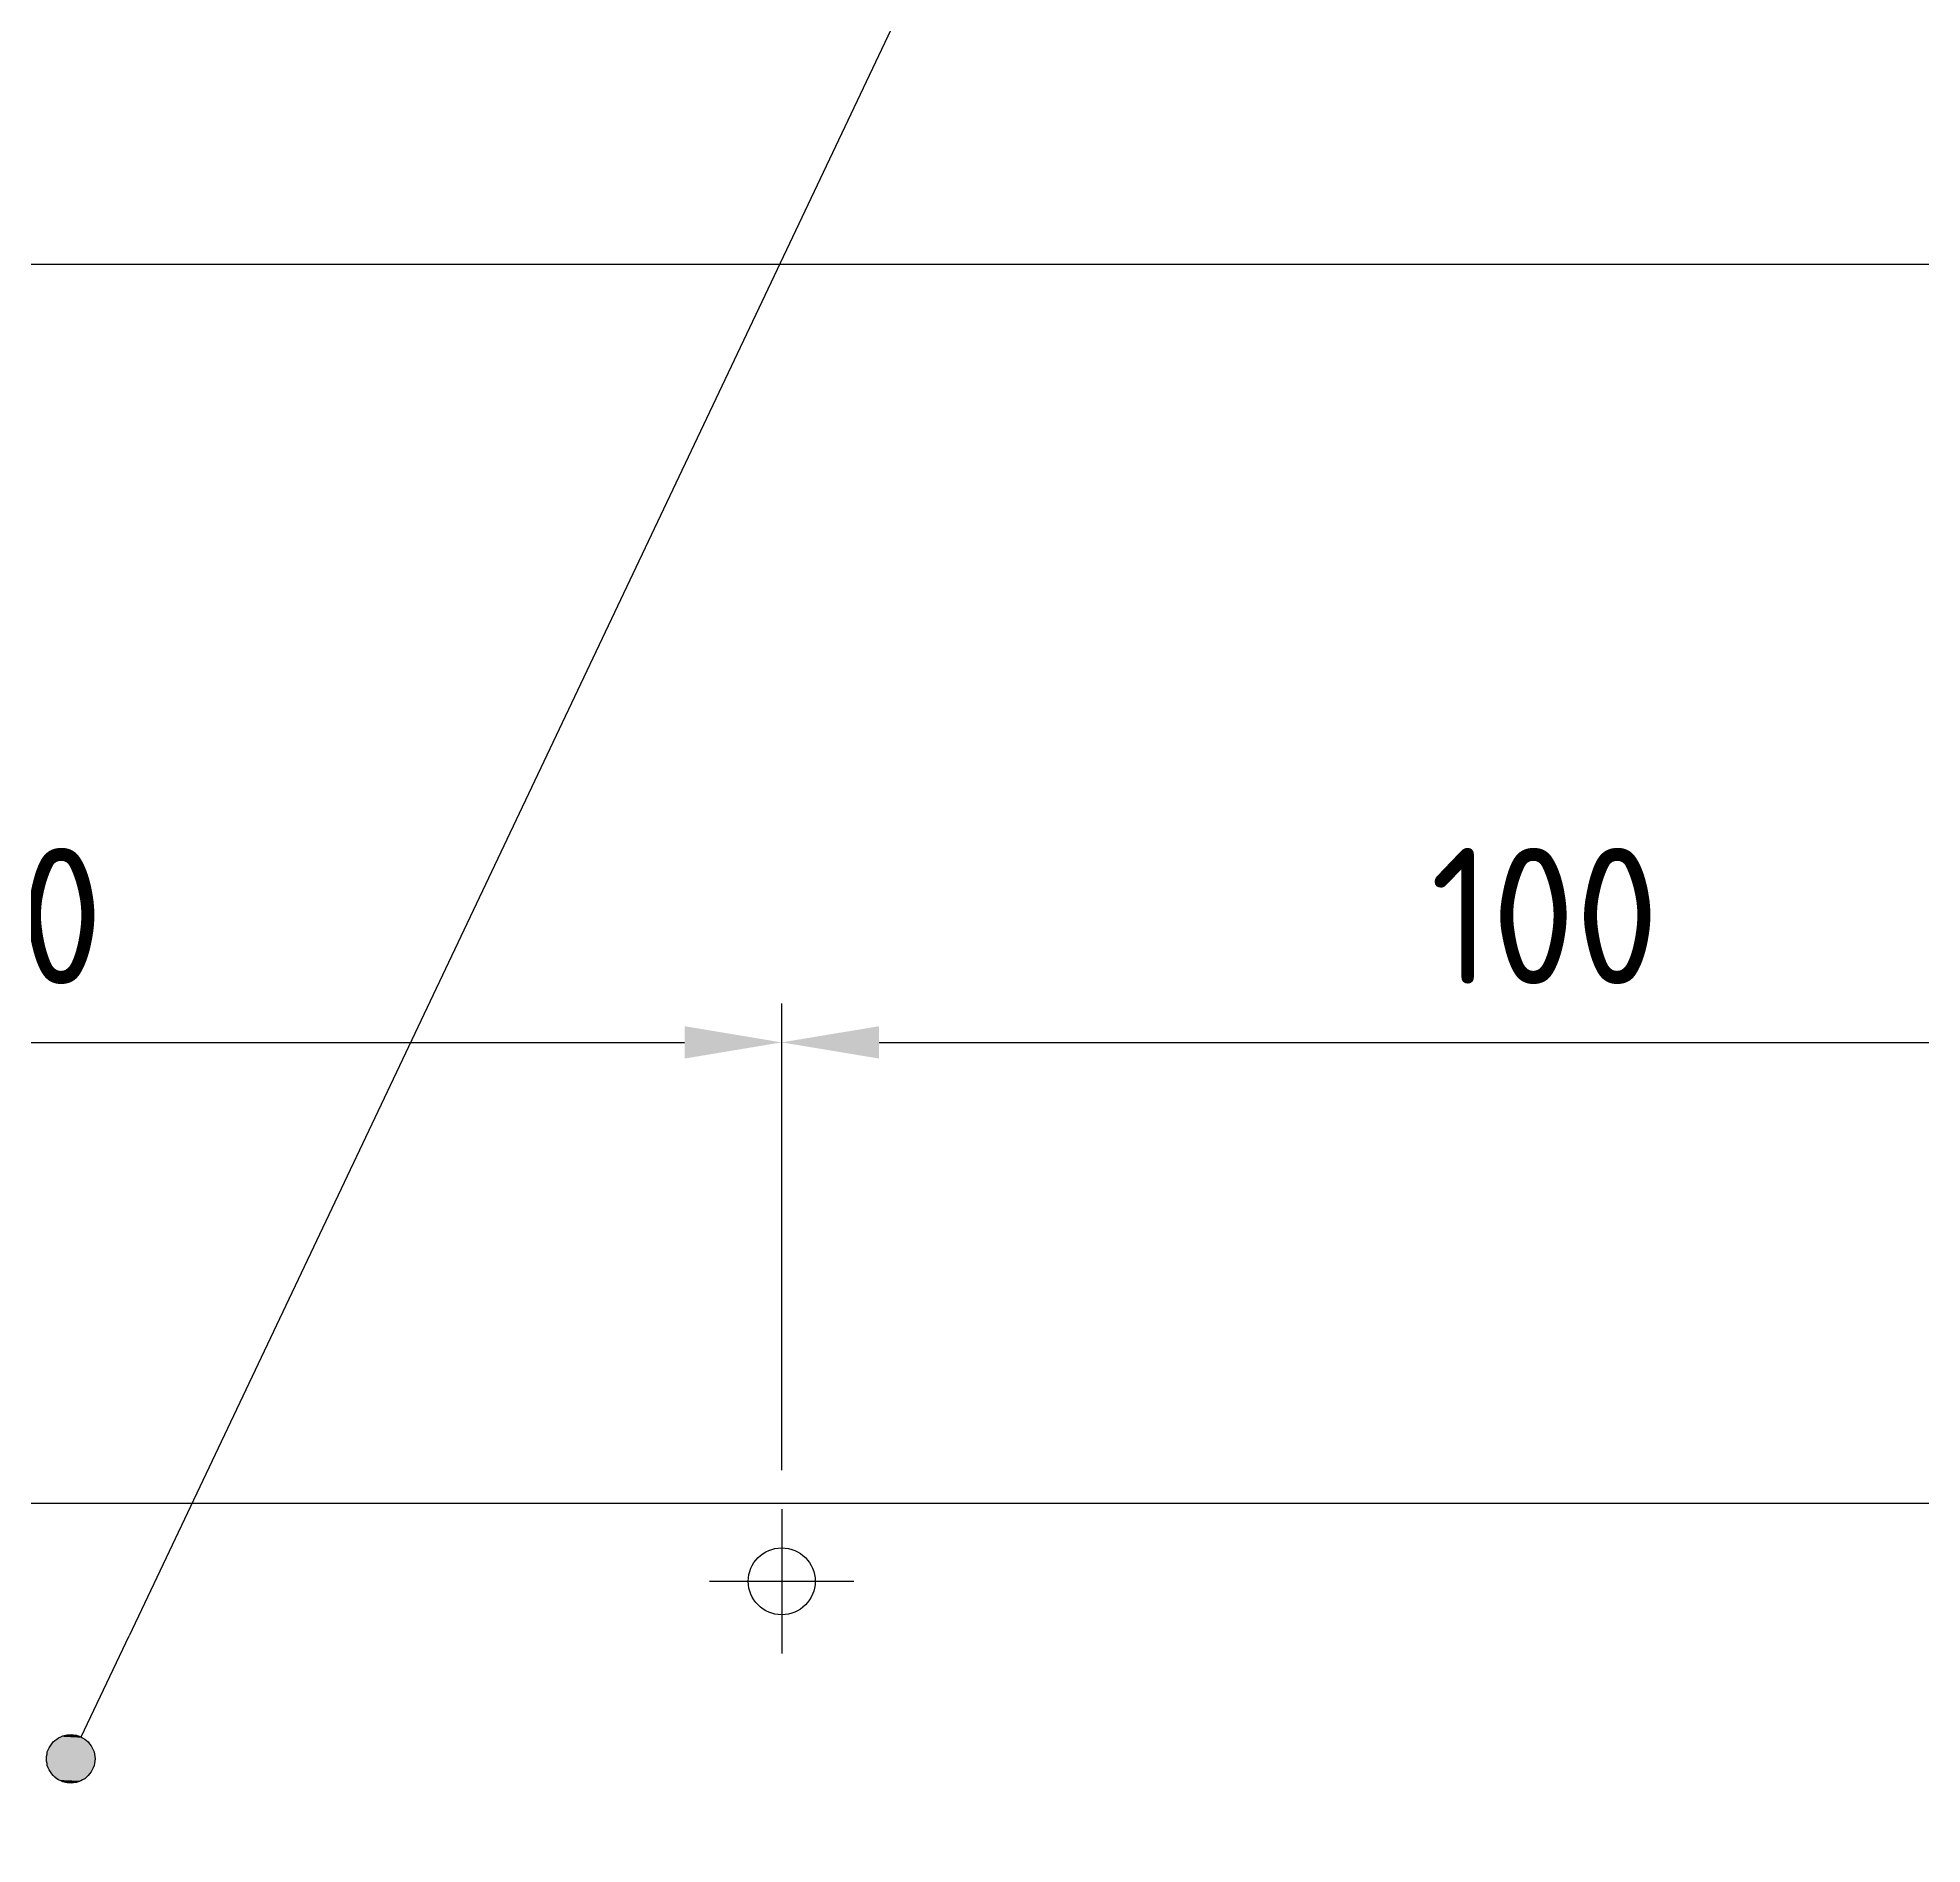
# Model space of a CAD drawing. Extents: x -1190 to 1093, y 0 to 939.
# Drawn here: x 225.2 to 346.3, y 537.4 to 653.5 of the extents above; entities that cross this region are included whole.
import ezdxf

# ---------------------------------------------------------------- set-up
doc = ezdxf.new("R2010")
doc.units = 0
doc.header["$LTSCALE"] = 2.5
doc.linetypes.add('AM_DIN_G_W050', pattern=[13.75, 9.75, -1.5, 1, -1.5])
doc.linetypes.add('AM_DIN_G_W050X2', pattern=[6.875, 4.75, -0.875, 0.375, -0.875])
doc.layers.get('DEFPOINTS').update_dxf_attribs({"linetype": 'CONTINUOUS'})
for name, color, linetype in [('AM_0', 7, 'CONTINUOUS'), ('AM_5', 3, 'CONTINUOUS'), ('AM_7', 4, 'AM_DIN_G_W050')]:
    doc.layers.add(name, color=color, linetype=linetype)
doc.styles.get("Standard").update_dxf_attribs({"font": 'ISOCP.SHX'})
doc.dimstyles.get("Standard").update_dxf_attribs({"dimtxt": 0.18, "dimasz": 0.18, "dimexe": 0.18, "dimexo": 0.0625, "dimgap": 0.09, "dimtad": 0, "dimtih": 1, "dimtoh": 1, "dimzin": 0, "dimcen": 0.09, "dimazin": 3, "dimtfac": 1, "dimtofl": 0, "dimtmove": 0, "dimatfit": 3})

# ---------------------------------------------------------------- blocks, each defined once
blk = doc.blocks.new('*U93')
at = {"layer": 'AM_5', "color": 2}
blk.add_text('100', height=8.75, dxfattribs=at).set_placement((214.66, 592.69))
blk = doc.blocks.new('*D31')
at = {"layer": 'AM_5'}
for p, q in [((172.98, 561.44), (172.98, 591.44)), ((272.98, 561.44), (272.98, 591.44)), ((179.23, 588.94), (266.73, 588.94))]:
    blk.add_line(p, q, dxfattribs=at)
for points in [[(179.23, 589.98), (179.23, 587.9), (172.98, 588.94)], [(266.73, 589.98), (266.73, 587.9), (272.98, 588.94)]]:
    blk.add_solid(points, dxfattribs=at)
at = {"layer": 'DEFPOINTS', "color": 0}
for p in [(272.98, 588.94), (172.98, 558.94), (272.98, 558.94)]:
    blk.add_point(p, dxfattribs=at)
at = {"layer": 'AM_0'}
blk.add_blockref('*U93', (0, 0), dxfattribs=at)
blk = doc.blocks.new('*U94')
at = {"layer": 'AM_5', "color": 2}
blk.add_text('100', height=8.75, dxfattribs=at).set_placement((314.66, 592.69))
blk = doc.blocks.new('*D32')
at = {"layer": 'AM_5'}
for p, q in [((272.98, 561.44), (272.98, 591.44)), ((372.98, 561.44), (372.98, 591.44)), ((279.23, 588.94), (366.73, 588.94))]:
    blk.add_line(p, q, dxfattribs=at)
for points in [[(279.23, 589.98), (279.23, 587.9), (272.98, 588.94)], [(366.73, 589.98), (366.73, 587.9), (372.98, 588.94)]]:
    blk.add_solid(points, dxfattribs=at)
at = {"layer": 'DEFPOINTS', "color": 0}
for p in [(372.98, 588.94), (272.98, 558.94), (372.98, 558.94)]:
    blk.add_point(p, dxfattribs=at)
at = {"layer": 'AM_0'}
blk.add_blockref('*U94', (0, 0), dxfattribs=at)
blk = doc.blocks.new('*U133')
at = {"layer": 'AM_5', "color": 2}
blk.add_text('770', height=8.75, dxfattribs=at).set_placement((468.76, 642.71))
blk = doc.blocks.new('*D44')
at = {"layer": 'AM_5'}
for p, q in [((92.95, 561.81), (92.95, 641.46)), ((862.95, 561.81), (862.95, 641.46)), ((99.2, 638.96), (856.7, 638.96))]:
    blk.add_line(p, q, dxfattribs=at)
for points in [[(99.2, 640), (99.2, 637.92), (92.95, 638.96)], [(856.7, 640), (856.7, 637.92), (862.95, 638.96)]]:
    blk.add_solid(points, dxfattribs=at)
at = {"layer": 'DEFPOINTS', "color": 0}
for p in [(862.95, 638.96), (92.95, 559.31), (862.95, 559.31)]:
    blk.add_point(p, dxfattribs=at)
at = {"layer": 'AM_0'}
blk.add_blockref('*U133', (0, 0), dxfattribs=at)
blk = doc.blocks.new('*U146')
at = {"layer": 'AM_5', "linetype": 'CONTINUOUS'}
for p, q in [((225.98, 543.74), (226.06, 543.86)), ((226.06, 543.86), (226.16, 543.98)), ((226.16, 543.98), (226.26, 544.08)), ((226.26, 544.08), (226.39, 544.17)), ((226.39, 544.17), (226.5, 544.25)), ((226.5, 544.25), (226.65, 544.32)), ((226.65, 544.32), (226.77, 544.37)), ((226.77, 544.37), (226.95, 544.42)), ((226.95, 544.42), (227.06, 544.44)), ((227.06, 544.44), (227.36, 544.46)), ((227.36, 544.46), (227.46, 544.44)), ((227.46, 544.44), (227.65, 544.42)), ((227.65, 544.42), (227.77, 544.37)), ((227.77, 544.37), (227.93, 544.32)), ((227.93, 544.32), (228.05, 544.25)), ((228.05, 544.25), (228.19, 544.17)), ((228.19, 544.17), (228.3, 544.08)), ((228.3, 544.08), (228.41, 543.98)), ((228.41, 543.98), (228.5, 543.86)), ((228.5, 543.86), (228.6, 543.74)), ((225.73, 543.05), (225.76, 543.19)), ((225.73, 542.9), (225.73, 543.05)), ((225.73, 542.75), (225.73, 542.9)), ((225.76, 542.6), (225.73, 542.75)), ((225.76, 543.19), (225.78, 543.34)), ((225.78, 543.34), (225.84, 543.48)), ((225.84, 543.48), (225.9, 543.61)), ((225.9, 543.61), (225.98, 543.74)), ((228.6, 543.74), (228.66, 543.61)), ((228.66, 543.61), (228.73, 543.48)), ((228.73, 543.48), (228.78, 543.34)), ((228.78, 543.34), (228.82, 543.19)), ((228.82, 543.19), (228.83, 543.05)), ((228.83, 542.75), (228.82, 542.6)), ((228.83, 543.05), (228.85, 542.9)), ((228.85, 542.9), (228.83, 542.75)), ((225.78, 542.46), (225.76, 542.6)), ((225.84, 542.32), (225.78, 542.46)), ((225.9, 542.18), (225.84, 542.32)), ((225.98, 542.05), (225.9, 542.18)), ((226.06, 541.93), (225.98, 542.05)), ((226.16, 541.82), (226.06, 541.93)), ((226.26, 541.72), (226.16, 541.82)), ((226.39, 541.62), (226.26, 541.72)), ((226.5, 541.54), (226.39, 541.62)), ((226.65, 541.48), (226.5, 541.54)), ((226.77, 541.42), (226.65, 541.48)), ((226.95, 541.38), (226.77, 541.42)), ((227.77, 541.42), (227.65, 541.38)), ((227.93, 541.48), (227.77, 541.42)), ((228.05, 541.54), (227.93, 541.48)), ((228.19, 541.62), (228.05, 541.54)), ((228.3, 541.72), (228.19, 541.62)), ((228.41, 541.82), (228.3, 541.72)), ((228.5, 541.93), (228.41, 541.82)), ((228.6, 542.05), (228.5, 541.93)), ((228.66, 542.18), (228.6, 542.05)), ((228.73, 542.32), (228.66, 542.18)), ((228.78, 542.46), (228.73, 542.32)), ((228.82, 542.6), (228.78, 542.46)), ((227.06, 541.35), (226.95, 541.38)), ((227.36, 541.34), (227.06, 541.35)), ((227.46, 541.35), (227.36, 541.34)), ((227.65, 541.38), (227.46, 541.35))]:
    blk.add_line(p, q, dxfattribs=at)
at = {"layer": 'AM_5', "linetype": 'CONTINUOUS', "extrusion": (0, 0, -1)}
for points in [[(-226.06, 543.86), (-228.6, 543.74), (-225.98, 543.74)], [(-226.16, 543.98), (-228.5, 543.86), (-226.06, 543.86)], [(-226.06, 543.86), (-228.5, 543.86), (-228.6, 543.74)], [(-226.26, 544.08), (-228.41, 543.98), (-226.16, 543.98)], [(-226.16, 543.98), (-228.41, 543.98), (-228.5, 543.86)], [(-226.39, 544.17), (-228.3, 544.08), (-226.26, 544.08)], [(-226.26, 544.08), (-228.3, 544.08), (-228.41, 543.98)], [(-226.5, 544.25), (-228.19, 544.17), (-226.39, 544.17)], [(-226.39, 544.17), (-228.19, 544.17), (-228.3, 544.08)], [(-226.65, 544.32), (-228.05, 544.25), (-226.5, 544.25)], [(-226.5, 544.25), (-228.05, 544.25), (-228.19, 544.17)], [(-226.77, 544.37), (-227.93, 544.32), (-226.65, 544.32)], [(-226.65, 544.32), (-227.93, 544.32), (-228.05, 544.25)], [(-226.95, 544.42), (-227.77, 544.37), (-226.77, 544.37)], [(-226.77, 544.37), (-227.77, 544.37), (-227.93, 544.32)], [(-227.06, 544.44), (-227.65, 544.42), (-226.95, 544.42)], [(-226.95, 544.42), (-227.65, 544.42), (-227.77, 544.37)], [(-227.36, 544.46), (-227.46, 544.44), (-227.06, 544.44)], [(-227.06, 544.44), (-227.46, 544.44), (-227.65, 544.42)], [(-225.76, 543.19), (-228.83, 543.05), (-225.73, 543.05)], [(-225.73, 543.05), (-228.85, 542.9), (-225.73, 542.9)], [(-225.73, 543.05), (-228.83, 543.05), (-228.85, 542.9)], [(-225.73, 542.9), (-228.83, 542.75), (-225.73, 542.75)], [(-225.73, 542.9), (-228.85, 542.9), (-228.83, 542.75)], [(-225.73, 542.75), (-228.82, 542.6), (-225.76, 542.6)], [(-225.73, 542.75), (-228.83, 542.75), (-228.82, 542.6)], [(-225.78, 543.34), (-228.82, 543.19), (-225.76, 543.19)], [(-225.76, 543.19), (-228.82, 543.19), (-228.83, 543.05)], [(-225.84, 543.48), (-228.78, 543.34), (-225.78, 543.34)], [(-225.78, 543.34), (-228.78, 543.34), (-228.82, 543.19)], [(-225.9, 543.61), (-228.73, 543.48), (-225.84, 543.48)], [(-225.84, 543.48), (-228.73, 543.48), (-228.78, 543.34)], [(-225.98, 543.74), (-228.66, 543.61), (-225.9, 543.61)], [(-225.9, 543.61), (-228.66, 543.61), (-228.73, 543.48)], [(-225.98, 543.74), (-228.6, 543.74), (-228.66, 543.61)], [(-225.76, 542.6), (-228.78, 542.46), (-225.78, 542.46)], [(-225.76, 542.6), (-228.82, 542.6), (-228.78, 542.46)], [(-225.78, 542.46), (-228.73, 542.32), (-225.84, 542.32)], [(-225.78, 542.46), (-228.78, 542.46), (-228.73, 542.32)], [(-225.84, 542.32), (-228.66, 542.18), (-225.9, 542.18)], [(-225.84, 542.32), (-228.73, 542.32), (-228.66, 542.18)], [(-225.9, 542.18), (-228.6, 542.05), (-225.98, 542.05)], [(-225.9, 542.18), (-228.66, 542.18), (-228.6, 542.05)], [(-225.98, 542.05), (-228.5, 541.93), (-226.06, 541.93)], [(-225.98, 542.05), (-228.6, 542.05), (-228.5, 541.93)], [(-226.06, 541.93), (-228.41, 541.82), (-226.16, 541.82)], [(-226.06, 541.93), (-228.5, 541.93), (-228.41, 541.82)], [(-226.16, 541.82), (-228.3, 541.72), (-226.26, 541.72)], [(-226.16, 541.82), (-228.41, 541.82), (-228.3, 541.72)], [(-226.26, 541.72), (-228.19, 541.62), (-226.39, 541.62)], [(-226.26, 541.72), (-228.3, 541.72), (-228.19, 541.62)], [(-226.39, 541.62), (-228.05, 541.54), (-226.5, 541.54)], [(-226.39, 541.62), (-228.19, 541.62), (-228.05, 541.54)], [(-226.5, 541.54), (-227.93, 541.48), (-226.65, 541.48)], [(-226.5, 541.54), (-228.05, 541.54), (-227.93, 541.48)], [(-226.65, 541.48), (-227.77, 541.42), (-226.77, 541.42)], [(-226.65, 541.48), (-227.93, 541.48), (-227.77, 541.42)], [(-226.77, 541.42), (-227.65, 541.38), (-226.95, 541.38)], [(-226.77, 541.42), (-227.77, 541.42), (-227.65, 541.38)], [(-226.95, 541.38), (-227.46, 541.35), (-227.06, 541.35)], [(-226.95, 541.38), (-227.65, 541.38), (-227.46, 541.35)], [(-227.06, 541.35), (-227.46, 541.35), (-227.36, 541.34)]]:
    blk.add_solid(points, dxfattribs=at)
blk = doc.blocks.new('*S87')
at = {"layer": 'AM_5'}
blk.add_line((287.78, 670.45), (231.03, 550.8), dxfattribs=at)
at = {"layer": 'AM_5', "linetype": 'CONTINUOUS'}
blk.add_line((227.95, 544.31), (231.03, 550.8), dxfattribs=at)
blk.add_blockref('*U146', (0, 0), dxfattribs=at)
blk = doc.blocks.new('*U107')
at = {"layer": 'AM_5', "color": 2}
blk.add_text('29.5', height=7, rotation=90, dxfattribs=at).set_placement((197.6, 536.09))
blk = doc.blocks.new('*D59')
at = {"layer": 'AM_5'}
for p, q in [((341.33, 559.31), (198.6, 559.31)), ((200.6, 534.81), (200.6, 554.31)), ((172.6, 529.81), (202.6, 529.81))]:
    blk.add_line(p, q, dxfattribs=at)
for points in [[(199.77, 554.31), (201.44, 554.31), (200.6, 559.31)], [(199.77, 534.81), (201.44, 534.81), (200.6, 529.81)]]:
    blk.add_solid(points, dxfattribs=at)
at = {"layer": 'DEFPOINTS', "color": 0}
for p in [(200.6, 559.31), (343.33, 559.31), (170.6, 529.81)]:
    blk.add_point(p, dxfattribs=at)
at = {"layer": 'AM_0'}
blk.add_blockref('*U107', (0, 0), dxfattribs=at)

msp = doc.modelspace()

# ---------------------------------------------------------------- linework, layer by layer
at = {"layer": 'AM_0'}
msp.add_line((577.977, 559.306), (92.95, 559.306), dxfattribs=at)
msp.add_circle((272.977, 554.306), 2.15, dxfattribs=at)
at = {"layer": 'AM_7', "linetype": 'AM_DIN_G_W050X2'}
for p, q in [((272.977, 558.942), (272.977, 549.67)), ((268.341, 554.306), (277.614, 554.306))]:
    msp.add_line(p, q, dxfattribs=at)

# ---------------------------------------------------------------- block references
at = {"layer": 'AM_5'}
msp.add_blockref('*S87', (0, 0), dxfattribs=at)

# ---------------------------------------------------------------- dimensions: what is measured, and where the dimension line sits
for base, p1, p2, picture, middle in [((862.95, 638.957), (92.95, 559.306), (862.95, 559.306), '*D44', (477.95, 647.082)), ((272.977, 588.942), (172.977, 558.942), (272.977, 558.942), '*D31', (222.977, 597.067)), ((372.977, 588.942), (272.977, 558.942), (372.977, 558.942), '*D32', (322.977, 597.067))]:
    dim = msp.add_linear_dim(base=base, p1=p1, p2=p2, dimstyle='Standard', override={"dimscale": 2.5}, dxfattribs=at)
    dim.commit()
    dim.dimension.update_dxf_attribs({"geometry": picture, "text_midpoint": middle})
dim = msp.add_linear_dim(base=(200.604, 559.306), p1=(170.604, 529.806), p2=(343.327, 559.306), angle=90, dimstyle='Standard', override={"dimscale": 2, "dimdec": 1}, dxfattribs=at)
dim.commit()
dim.dimension.update_dxf_attribs({"geometry": '*D59', "text_midpoint": (194.104, 544.556)})

doc.saveas('drawing.dxf')
